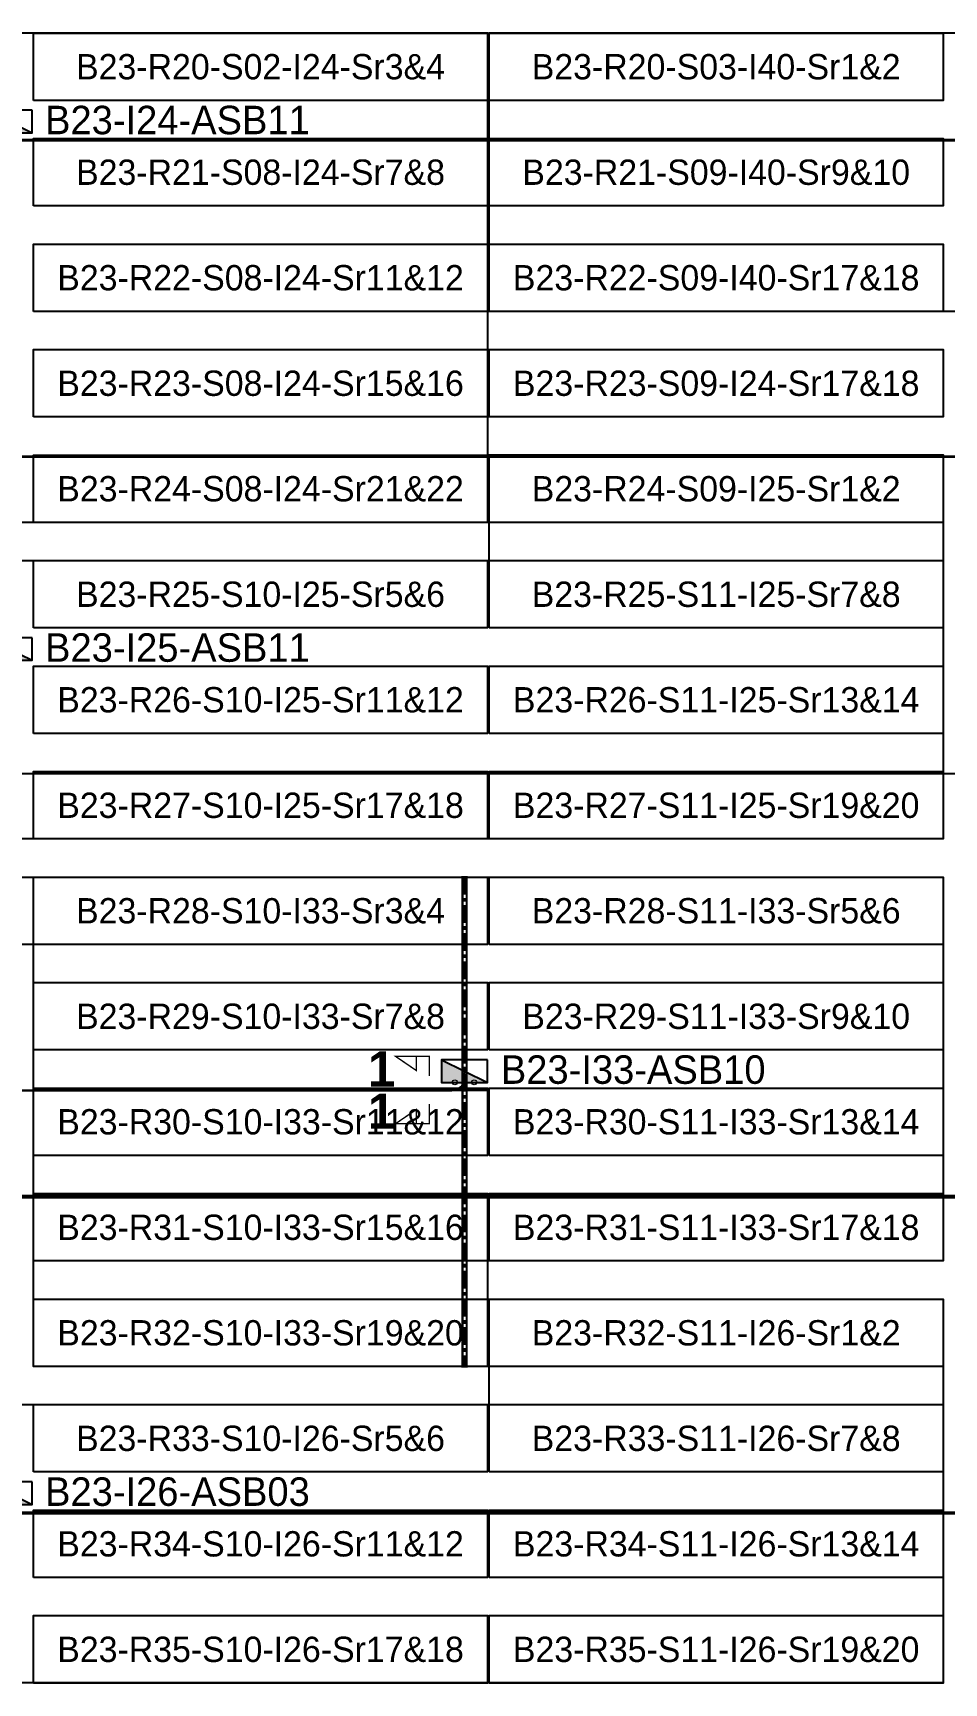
# Model space of a CAD drawing. Header units: metres. Extents: x 529718 to 530172, y 2673462 to 2673812.
# Drawn here: x 530009.9 to 530074.7, y 2673544.3 to 2673661.6 of the extents above; entities that cross this region are included whole.
import ezdxf
from ezdxf.enums import TextEntityAlignment as Align

# ---------------------------------------------------------------- set-up
doc = ezdxf.new("R2010")
doc.units = ezdxf.units.M
doc.linetypes.add('CENTER', pattern=[2, 1.25, -0.25, 0.25, -0.25])
for name, color, linetype in [('DC Trench BL-23', 40, 'Continuous'), ('E-Inverter Grouping', 2, 'Continuous'), ('Inverter Block-23', 7, 'Continuous'), ('LT Cable(AG) INV to LT Panel BL-23', 2, 'Continuous'), ('Messenger Wire-Block-23 (Master Path)', 30, 'Continuous'), ('Messenger Wire-Block-23 (MW Path)', 191, 'Continuous'), ('MMS Table Block-23', 8, 'Continuous'), ('Plan Line - DC BL-23', 40, 'Continuous'), ('Section Marking BL-23', 2, 'Continuous')]:
    doc.layers.add(name, color=color, linetype=linetype)
doc.layers.add('PILE', color=1, linetype='Continuous', lineweight=15)
doc.styles.add('BoldTextStyle', font='arialbd.ttf')
doc.styles.get("Standard").update_dxf_attribs({"font": 'Adani Regular.ttf'})

# ---------------------------------------------------------------- blocks, each defined once
blk = doc.blocks.new('MMS Table (32.292 x 4.788)')
at = {"color": 0}
blk.add_lwpolyline([(0, -0.002), (0, 4.786), (32.292, 4.786), (32.292, -0.002)], close=True, dxfattribs=at)
at = {"color": 7}
blk.add_attdef('ID1', text='', height=1.8, dxfattribs=at).set_placement((16.146, 2.392), align=Align.MIDDLE_CENTER)
blk = doc.blocks.new('Inverter Block')
h = blk.add_hatch(color=0)
h.dxf.hatch_style = 1
h.paths.add_polyline_path([(-1.46, 2.27), (-1.46, 0.85), (1.46, 0.85)])
at = {"color": 0}
blk.add_lwpolyline([(1.46, 2.27), (-1.46, 2.27), (-1.46, 0.85), (1.46, 0.85)], close=True, dxfattribs=at)
blk.add_lwpolyline([(-1.46, 2.27), (1.46, 0.85)], dxfattribs=at)
at = {"layer": 'PILE'}
for centre in [(-0.61, 0.85), (0.61, 0.85)]:
    blk.add_circle(centre, 0.156, dxfattribs=at)
at = {"color": 7}
blk.add_attdef('ID', (-1.46, 3.01), '', height=1.8, dxfattribs=at)

msp = doc.modelspace()

# ---------------------------------------------------------------- linework, layer by layer
at = {"layer": 'DC Trench BL-23', "color": 40, "const_width": 0.15}
msp.add_lwpolyline([(530040.73, 2673601.58), (530040.43, 2673601.58), (530040.43, 2673566.79), (530040.73, 2673566.79)], close=True, dxfattribs=at)
at = {"layer": 'E-Inverter Grouping'}
for points in [[(530042.22, 2673639.08), (530074.61, 2673639.08), (530074.61, 2673634.29), (530042.22, 2673634.29), (530042.22, 2673626.79), (529977.54, 2673626.79), (529977.54, 2673661.58), (530042.22, 2673661.58)], [(530171.79, 2673661.58), (530171.79, 2673649.29), (530139.4, 2673649.29), (530139.4, 2673641.79), (530042.32, 2673641.79), (530042.32, 2673661.58)]]:
    msp.add_lwpolyline(points, close=True, dxfattribs=at)
at = {"layer": 'E-Inverter Grouping', "color": 3}
for points in [[(530074.61, 2673604.29), (529977.54, 2673604.29), (529977.54, 2673624.08), (530042.32, 2673624.08), (530042.32, 2673631.58), (530074.61, 2673631.58)], [(530074.61, 2673601.58), (530074.61, 2673574.29), (530042.22, 2673574.29), (530042.22, 2673566.79), (530009.93, 2673566.79), (530009.93, 2673596.79), (529977.54, 2673596.79), (529977.54, 2673601.58)], [(530074.61, 2673544.29), (529977.54, 2673544.29), (529977.54, 2673564.08), (530042.32, 2673564.08), (530042.32, 2673571.58), (530074.61, 2673571.58)]]:
    msp.add_lwpolyline(points, close=True, dxfattribs=at)
at = {"layer": 'LT Cable(AG) INV to LT Panel BL-23', "color": 5}
for points in [[(529938.89, 2673646.18), (529937.15, 2673646.18, -0.414214), (529936.25, 2673647.08), (529936.25, 2673654.61, -0.414214), (529937.15, 2673655.51), (529978.37, 2673655.51, -0.124089), (529978.79, 2673655.4), (529978.97, 2673655.31, -0.275941), (529979.44, 2673654.51), (529979.44, 2673654.01), (530104.46, 2673654.01, 0.414214), (530105.36, 2673654.91), (530105.36, 2673655.19)], [(529938.89, 2673646.21), (529937.18, 2673646.21, -0.414214), (529936.28, 2673647.11), (529936.28, 2673654.58, -0.414214), (529937.18, 2673655.48), (529978.36, 2673655.48, -0.124089), (529978.79, 2673655.38), (529978.94, 2673655.29, -0.275941), (529979.42, 2673654.5), (529979.42, 2673632.39, 0.414214), (529980.32, 2673631.49), (530104.46, 2673631.49, 0.414214), (530105.36, 2673632.39), (530105.36, 2673632.69)], [(529940.83, 2673646.26), (529937.23, 2673646.26, -0.414214), (529936.33, 2673647.16), (529936.33, 2673654.53, -0.414214), (529937.23, 2673655.43), (529978.35, 2673655.43, -0.124089), (529978.77, 2673655.33), (529978.89, 2673655.26, -0.275941), (529979.37, 2673654.47), (529979.37, 2673609.84, 0.414214), (529980.27, 2673608.94), (530104.46, 2673608.94, 0.414214), (530105.36, 2673609.84), (530105.36, 2673610.19)], [(529940.83, 2673646.28), (529937.25, 2673646.28, -0.414214), (529936.35, 2673647.18), (529936.35, 2673654.51, -0.414214), (529937.25, 2673655.41), (529978.34, 2673655.41, -0.124089), (529978.77, 2673655.3), (529978.87, 2673655.25, -0.275941), (529979.34, 2673654.45), (529979.34, 2673587.31, 0.414214), (529980.24, 2673586.41), (530039.68, 2673586.41, 0.414214), (530040.58, 2673587.31), (530040.58, 2673587.69)], [(529935.8, 2673643.69), (529935.5, 2673643.69, 0.056692), (529935.3, 2673643.66), (529933.73, 2673643.3, -0.056692), (529933.52, 2673643.28), (529929.62, 2673643.28, 0.414214), (529928.72, 2673642.38), (529928.72, 2673625.15, 0.03905), (529928.73, 2673625.01), (529928.82, 2673624.45, -0.03905), (529928.83, 2673624.31), (529928.83, 2673579.71, 0.414214), (529929.73, 2673578.81), (530104.46, 2673578.81, 0.414214), (530105.36, 2673579.71), (530105.36, 2673580.19)], [(529935.8, 2673643.66), (529935.5, 2673643.66, 0.056692), (529935.3, 2673643.64), (529933.73, 2673643.28, -0.056692), (529933.52, 2673643.25), (529929.65, 2673643.25, 0.414214), (529928.75, 2673642.35), (529928.75, 2673625.16, 0.03905), (529928.76, 2673625.02), (529928.85, 2673624.46, -0.03905), (529928.86, 2673624.32), (529928.86, 2673557.24, 0.414214), (529929.76, 2673556.34), (530104.46, 2673556.34, 0.414214), (530105.36, 2673557.24), (530105.36, 2673557.69)]]:
    msp.add_lwpolyline(points, format="xyb", dxfattribs=at)
at = {"layer": 'Messenger Wire-Block-23 (Master Path)'}
for points in [[(529979.37, 2673653.94), (530107, 2673653.94)], [(529979.37, 2673631.44), (530107, 2673631.44)], [(529979.37, 2673608.94), (530107, 2673608.94)], [(529941.77, 2673586.44), (530042.22, 2673586.44)], [(529928.96, 2673578.94), (530107, 2673578.94)], [(529928.96, 2673556.44), (530107, 2673556.44)]]:
    msp.add_lwpolyline(points, dxfattribs=at)
at = {"layer": 'Messenger Wire-Block-23 (MW Path)', "const_width": 0.1}
for points in [[(529979.37, 2673653.94), (530107, 2673653.94)], [(529979.37, 2673631.44), (530107, 2673631.44)], [(529979.37, 2673608.94), (530107, 2673608.94)], [(529941.77, 2673586.44), (530042.22, 2673586.44)], [(529928.96, 2673578.94), (530107, 2673578.94)], [(529928.96, 2673556.44), (530107, 2673556.44)]]:
    msp.add_lwpolyline(points, dxfattribs=at)
at = {"layer": 'Plan Line - DC BL-23', "color": 6, "linetype": 'CENTER'}
msp.add_lwpolyline([(530040.58, 2673601.58), (530040.58, 2673566.79)], dxfattribs=at)
at = {"layer": 'Section Marking BL-23', "color": 94, "lineweight": 35, "true_color": 0x00a500, "const_width": 0.1}
for points in [[(530038.08, 2673587.44), (530038.08, 2673588.83), (530035.68, 2673588.83), (530037.16, 2673587.82), (530037.16, 2673588.83)], [(530038.08, 2673585.44), (530038.08, 2673584.05), (530035.68, 2673584.05), (530037.16, 2673585.06), (530037.16, 2673584.05)]]:
    msp.add_lwpolyline(points, dxfattribs=at)

# ---------------------------------------------------------------- block references
at = {"layer": 'Inverter Block-23'}
ref = msp.add_blockref('Inverter Block', (530008.19, 2673653.53), dxfattribs=dict(at, xscale=1.124999999976148, yscale=1.124999999976148, zscale=1.124999999976148))
ref.add_attrib('ID', 'B23-I24-ASB11', (530010.76, 2673654.38), dxfattribs={"layer": '0', "color": 7, "height": 2.025})
ref = msp.add_blockref('Inverter Block', (530008.19, 2673616.03), dxfattribs=dict(at, xscale=1.124999999976148, yscale=1.124999999976148, zscale=1.124999999976148))
ref.add_attrib('ID', 'B23-I25-ASB11', (530010.76, 2673616.88), dxfattribs={"layer": '0', "color": 7, "height": 2.025})
ref = msp.add_blockref('Inverter Block', (530040.58, 2673586.03), dxfattribs=dict(at, xscale=1.124999999976148, yscale=1.124999999976148, zscale=1.124999999976148))
ref.add_attrib('ID', 'B23-I33-ASB10', (530043.16, 2673586.88), dxfattribs={"layer": '0', "color": 7, "height": 2.025})
ref = msp.add_blockref('Inverter Block', (530008.19, 2673556.03), dxfattribs=dict(at, xscale=1.124999999976148, yscale=1.124999999976148, zscale=1.124999999976148))
ref.add_attrib('ID', 'B23-I26-ASB03', (530010.76, 2673556.88), dxfattribs={"layer": '0', "color": 7, "height": 2.025})
at = {"layer": 'MMS Table Block-23'}
for p, values in [((530009.93, 2673656.79), {'ID1': 'B23-R20-S02-I24-Sr3&4'}), ((530042.32, 2673656.79), {'ID1': 'B23-R20-S03-I40-Sr1&2'}), ((530009.93, 2673649.29), {'ID1': 'B23-R21-S08-I24-Sr7&8'}), ((530042.32, 2673649.29), {'ID1': 'B23-R21-S09-I40-Sr9&10'}), ((530009.93, 2673641.79), {'ID1': 'B23-R22-S08-I24-Sr11&12'}), ((530042.32, 2673641.79), {'ID1': 'B23-R22-S09-I40-Sr17&18'}), ((530009.93, 2673634.29), {'ID1': 'B23-R23-S08-I24-Sr15&16'}), ((530042.32, 2673634.29), {'ID1': 'B23-R23-S09-I24-Sr17&18'}), ((530009.93, 2673626.79), {'ID1': 'B23-R24-S08-I24-Sr21&22'}), ((530042.32, 2673626.79), {'ID1': 'B23-R24-S09-I25-Sr1&2'}), ((530009.93, 2673619.29), {'ID1': 'B23-R25-S10-I25-Sr5&6'}), ((530042.32, 2673619.29), {'ID1': 'B23-R25-S11-I25-Sr7&8'}), ((530009.93, 2673611.79), {'ID1': 'B23-R26-S10-I25-Sr11&12'}), ((530042.32, 2673611.79), {'ID1': 'B23-R26-S11-I25-Sr13&14'}), ((530009.93, 2673604.29), {'ID1': 'B23-R27-S10-I25-Sr17&18'}), ((530042.32, 2673604.29), {'ID1': 'B23-R27-S11-I25-Sr19&20'}), ((530009.93, 2673596.79), {'ID1': 'B23-R28-S10-I33-Sr3&4'}), ((530042.32, 2673596.79), {'ID1': 'B23-R28-S11-I33-Sr5&6'}), ((530009.93, 2673589.29), {'ID1': 'B23-R29-S10-I33-Sr7&8'}), ((530042.32, 2673589.29), {'ID1': 'B23-R29-S11-I33-Sr9&10'}), ((530009.93, 2673581.79), {'ID1': 'B23-R30-S10-I33-Sr11&12'}), ((530042.32, 2673581.79), {'ID1': 'B23-R30-S11-I33-Sr13&14'}), ((530009.93, 2673574.29), {'ID1': 'B23-R31-S10-I33-Sr15&16'}), ((530042.32, 2673574.29), {'ID1': 'B23-R31-S11-I33-Sr17&18'}), ((530009.93, 2673566.79), {'ID1': 'B23-R32-S10-I33-Sr19&20'}), ((530042.32, 2673566.79), {'ID1': 'B23-R32-S11-I26-Sr1&2'}), ((530009.93, 2673559.29), {'ID1': 'B23-R33-S10-I26-Sr5&6'}), ((530042.32, 2673559.29), {'ID1': 'B23-R33-S11-I26-Sr7&8'}), ((530009.93, 2673551.79), {'ID1': 'B23-R34-S10-I26-Sr11&12'}), ((530042.32, 2673551.79), {'ID1': 'B23-R34-S11-I26-Sr13&14'}), ((530009.93, 2673544.29), {'ID1': 'B23-R35-S10-I26-Sr17&18'}), ((530042.32, 2673544.29), {'ID1': 'B23-R35-S11-I26-Sr19&20'})]:
    msp.add_blockref('MMS Table (32.292 x 4.788)', p, dxfattribs=at).add_auto_attribs(values)

# ---------------------------------------------------------------- texts
at = {"layer": 'Section Marking BL-23', "color": 94, "true_color": 0x00a500, "style": 'BoldTextStyle'}
for p in [(530034.68, 2673587.94), (530034.68, 2673584.94)]:
    msp.add_text('1', height=2.5, dxfattribs=at).set_placement(p, align=Align.MIDDLE_CENTER)

doc.saveas('drawing.dxf')
